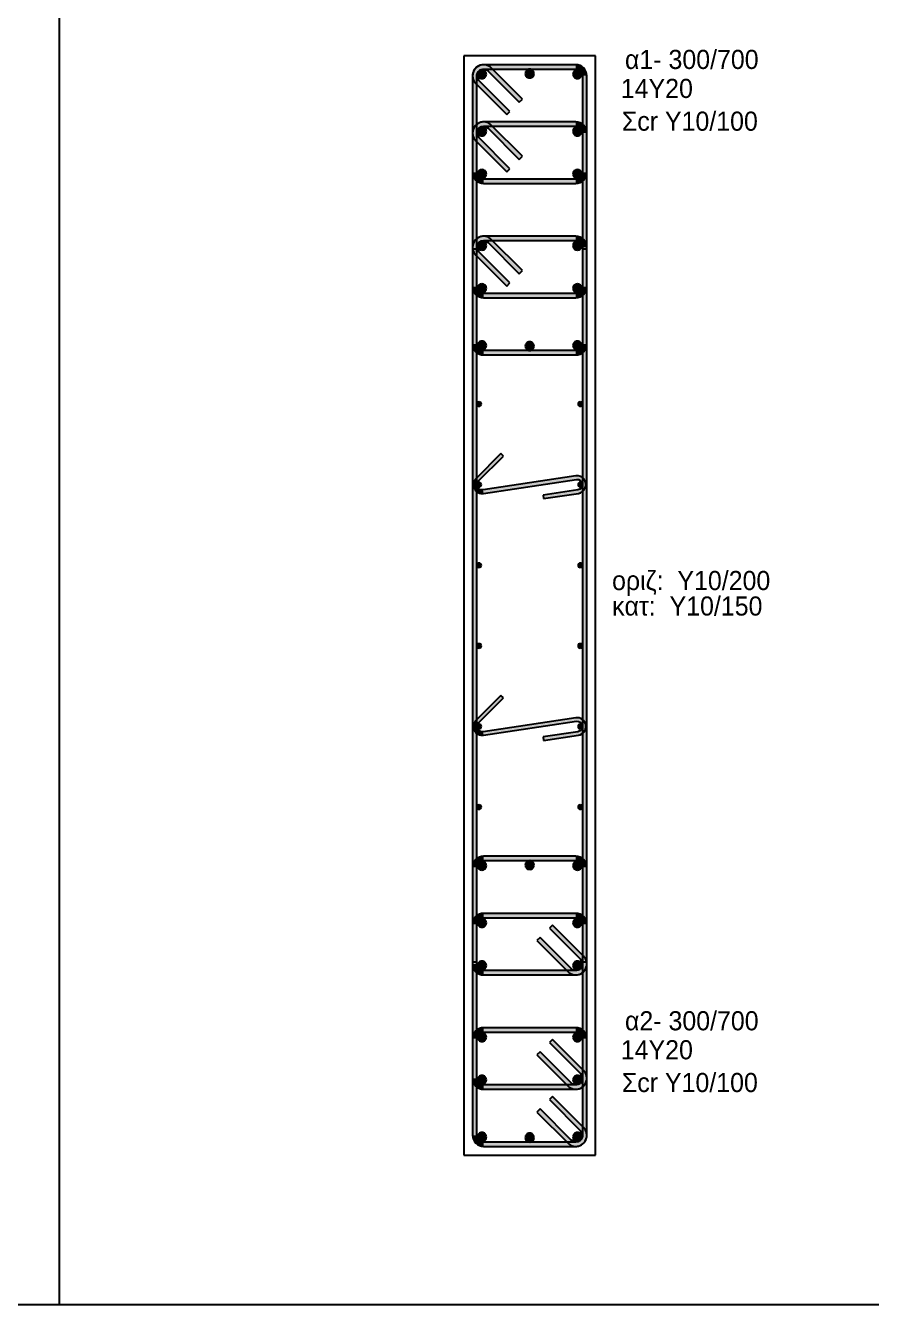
# Model space of a CAD drawing. Header units: millimetres. Extents: x -2171 to 1563, y -1758 to -1505.
# Drawn here: x -548.97 to -539.34, y -1615.62 to -1601.08 of the extents above; entities that cross this region are included whole.
import ezdxf

# ---------------------------------------------------------------- set-up
doc = ezdxf.new("R2010")
doc.units = ezdxf.units.MM
for name, color, linetype in [('Col_Det', 7, 'Continuous'), ('Col_Det_Fill', 7, 'Continuous'), ('Geo_Col_Pro_1', 7, 'Continuous')]:
    doc.layers.add(name, color=color, linetype=linetype)
doc.styles.add('S1Arl22_b_934_161', font='arial.ttf', dxfattribs={"width": 0.933629, "height": 0.002175})

msp = doc.modelspace()

# ---------------------------------------------------------------- hatches: boundary and pattern name
at = {"layer": 'Col_Det_Fill'}
for color, points in [(252, [(-543.7033, -1601.5943), (-543.6679, -1601.559, 0.6681786), (-543.8813, -1601.6474), (-543.8313, -1601.6474, -0.6681786)]), (252, [(-543.7563, -1601.5724), (-543.7563, -1601.5224, 0.6681786), (-543.8447, -1601.7357), (-543.8093, -1601.7004, -0.6681786)]), (252, [(-542.7063, -1601.5724), (-542.7063, -1601.5224), (-543.7563, -1601.5224), (-543.7563, -1601.5724)]), (252, [(-543.3497, -1601.9479), (-543.3143, -1601.9125), (-543.6679, -1601.559), (-543.7033, -1601.5943)]), (252, [(-542.6313, -1601.6474), (-542.5813, -1601.6474, 0.4142136), (-542.7063, -1601.5224), (-542.7063, -1601.5724, -0.4142136)]), (252, [(-543.8313, -1601.6474), (-543.8813, -1601.6474), (-543.8813, -1604.6974), (-543.8313, -1604.6974)]), (252, [(-543.8093, -1601.7004), (-543.8447, -1601.7357), (-543.4911, -1602.0893), (-543.4558, -1602.0539)]), (12, [(-543.774, -1601.5797, 0.4142136), (-543.824, -1601.6297, 0.4142136), (-543.774, -1601.6797, 0.4142136), (-543.724, -1601.6297, 0.4142136)]), (12, [(-543.2313, -1601.5724, 0.4142136), (-543.2813, -1601.6224, 0.4142136), (-543.2313, -1601.6724, 0.4142136), (-543.1813, -1601.6224, 0.4142136)]), (12, [(-542.6886, -1601.5797, 0.4142136), (-542.7386, -1601.6297, 0.4142136), (-542.6886, -1601.6797, 0.4142136), (-542.6386, -1601.6297, 0.4142136)]), (252, [(-542.6313, -1604.6974), (-542.5813, -1604.6974), (-542.5813, -1601.6474), (-542.6313, -1601.6474)]), (252, [(-543.7033, -1602.2443), (-543.6679, -1602.209, 0.6681786), (-543.8813, -1602.2974), (-543.8313, -1602.2974, -0.6681786)]), (252, [(-543.7563, -1602.2224), (-543.7563, -1602.1724, 0.6681786), (-543.8447, -1602.3857), (-543.8093, -1602.3504, -0.6681786)]), (252, [(-543.8313, -1602.2974), (-543.8813, -1602.2974), (-543.8813, -1602.7474), (-543.8313, -1602.7474)]), (56, [(-543.774, -1602.2297, 0.4142136), (-543.824, -1602.2797, 0.4142136), (-543.774, -1602.3297, 0.4142136), (-543.724, -1602.2797, 0.4142136)]), (252, [(-542.7063, -1602.2224), (-542.7063, -1602.1724), (-543.7563, -1602.1724), (-543.7563, -1602.2224)]), (252, [(-543.3497, -1602.5979), (-543.3143, -1602.5625), (-543.6679, -1602.209), (-543.7033, -1602.2443)]), (56, [(-542.6886, -1602.2297, 0.4142136), (-542.7386, -1602.2797, 0.4142136), (-542.6886, -1602.3297, 0.4142136), (-542.6386, -1602.2797, 0.4142136)]), (252, [(-542.6313, -1602.2974), (-542.5813, -1602.2974, 0.4142136), (-542.7063, -1602.1724), (-542.7063, -1602.2224, -0.4142136)]), (252, [(-542.6313, -1602.7474), (-542.5813, -1602.7474), (-542.5813, -1602.2974), (-542.6313, -1602.2974)]), (252, [(-543.8093, -1602.3504), (-543.8447, -1602.3857), (-543.4911, -1602.7393), (-543.4558, -1602.7039)]), (56, [(-543.774, -1602.715, 0.4142136), (-543.824, -1602.765, 0.4142136), (-543.774, -1602.815, 0.4142136), (-543.724, -1602.765, 0.4142136)]), (56, [(-542.6886, -1602.715, 0.4142136), (-542.7386, -1602.765, 0.4142136), (-542.6886, -1602.815, 0.4142136), (-542.6386, -1602.765, 0.4142136)]), (252, [(-543.8313, -1602.7474), (-543.8813, -1602.7474, 0.4142136), (-543.7563, -1602.8724), (-543.7563, -1602.8224, -0.4142136)]), (252, [(-543.7563, -1602.8224), (-543.7563, -1602.8724), (-542.7063, -1602.8724), (-542.7063, -1602.8224)]), (252, [(-542.7063, -1602.8224), (-542.7063, -1602.8724, 0.4142136), (-542.5813, -1602.7474), (-542.6313, -1602.7474, -0.4142136)]), (252, [(-543.7033, -1603.5443), (-543.6679, -1603.509, 0.6681786), (-543.8813, -1603.5974), (-543.8313, -1603.5974, -0.6681786)]), (252, [(-543.7563, -1603.5224), (-543.7563, -1603.4724, 0.6681786), (-543.8447, -1603.6857), (-543.8093, -1603.6504, -0.6681786)]), (252, [(-543.8313, -1603.5974), (-543.8813, -1603.5974), (-543.8813, -1604.0474), (-543.8313, -1604.0474)]), (56, [(-543.774, -1603.5297, 0.4142136), (-543.824, -1603.5797, 0.4142136), (-543.774, -1603.6297, 0.4142136), (-543.724, -1603.5797, 0.4142136)]), (252, [(-542.7063, -1603.5224), (-542.7063, -1603.4724), (-543.7563, -1603.4724), (-543.7563, -1603.5224)]), (252, [(-543.3497, -1603.8979), (-543.3143, -1603.8625), (-543.6679, -1603.509), (-543.7033, -1603.5443)]), (56, [(-542.6886, -1603.5297, 0.4142136), (-542.7386, -1603.5797, 0.4142136), (-542.6886, -1603.6297, 0.4142136), (-542.6386, -1603.5797, 0.4142136)]), (252, [(-542.6313, -1603.5974), (-542.5813, -1603.5974, 0.4142136), (-542.7063, -1603.4724), (-542.7063, -1603.5224, -0.4142136)]), (252, [(-542.6313, -1604.0474), (-542.5813, -1604.0474), (-542.5813, -1603.5974), (-542.6313, -1603.5974)]), (252, [(-543.8313, -1603.6209), (-543.8813, -1603.6209), (-543.8813, -1611.7238), (-543.8313, -1611.7238)]), (252, [(-543.8093, -1603.6504), (-543.8447, -1603.6857), (-543.4911, -1604.0393), (-543.4558, -1604.0039)]), (252, [(-542.6313, -1611.7238), (-542.5813, -1611.7238), (-542.5813, -1603.6209), (-542.6313, -1603.6209)]), (56, [(-543.774, -1604.015, 0.4142136), (-543.824, -1604.065, 0.4142136), (-543.774, -1604.115, 0.4142136), (-543.724, -1604.065, 0.4142136)]), (56, [(-542.6886, -1604.015, 0.4142136), (-542.7386, -1604.065, 0.4142136), (-542.6886, -1604.115, 0.4142136), (-542.6386, -1604.065, 0.4142136)]), (252, [(-543.8313, -1604.0474), (-543.8813, -1604.0474, 0.4142136), (-543.7563, -1604.1724), (-543.7563, -1604.1224, -0.4142136)]), (252, [(-543.7563, -1604.1224), (-543.7563, -1604.1724), (-542.7063, -1604.1724), (-542.7063, -1604.1224)]), (252, [(-542.7063, -1604.1224), (-542.7063, -1604.1724, 0.4142136), (-542.5813, -1604.0474), (-542.6313, -1604.0474, -0.4142136)]), (252, [(-543.8313, -1604.6974), (-543.8813, -1604.6974, 0.4142136), (-543.7563, -1604.8224), (-543.7563, -1604.7724, -0.4142136)]), (12, [(-543.774, -1604.665, 0.4142136), (-543.824, -1604.715, 0.4142136), (-543.774, -1604.765, 0.4142136), (-543.724, -1604.715, 0.4142136)]), (12, [(-543.2313, -1604.6724, 0.4142136), (-543.2813, -1604.7224, 0.4142136), (-543.2313, -1604.7724, 0.4142136), (-543.1813, -1604.7224, 0.4142136)]), (12, [(-542.6886, -1604.665, 0.4142136), (-542.7386, -1604.715, 0.4142136), (-542.6886, -1604.765, 0.4142136), (-542.6386, -1604.715, 0.4142136)]), (252, [(-542.7063, -1604.7724), (-542.7063, -1604.8224, 0.4142136), (-542.5813, -1604.6974), (-542.6313, -1604.6974, -0.4142136)]), (252, [(-543.7563, -1604.7724), (-543.7563, -1604.8224), (-542.7063, -1604.8224), (-542.7063, -1604.7724)]), (133, [(-543.8063, -1605.4061, 0.4142136), (-543.7813, -1605.3811, 0.4142136), (-543.8063, -1605.3561, 0.4142136), (-543.8313, -1605.3811, 0.4142136)]), (133, [(-542.6563, -1605.4061, 0.4142136), (-542.6313, -1605.3811, 0.4142136), (-542.6563, -1605.3561, 0.4142136), (-542.6813, -1605.3811, 0.4142136)]), (252, [(-543.842, -1606.2269), (-543.8137, -1606.2552), (-543.5309, -1605.9724), (-543.5592, -1605.9441)]), (252, [(-542.7002, -1606.2383), (-542.7061, -1606.1987), (-543.7624, -1606.357), (-543.7565, -1606.3965)]), (252, [(-542.6824, -1606.357), (-542.6765, -1606.3965, 1), (-542.7061, -1606.1987), (-542.7002, -1606.2383, -1)]), (252, [(-543.7565, -1606.3965), (-543.7624, -1606.357, -0.7233449), (-543.8137, -1606.2552), (-543.842, -1606.2269, 0.7233449)]), (133, [(-543.8063, -1606.3226, 0.4142136), (-543.7813, -1606.2976, 0.4142136), (-543.8063, -1606.2726, 0.4142136), (-543.8313, -1606.2976, 0.4142136)]), (252, [(-543.078, -1606.4162), (-543.0721, -1606.4558), (-542.6765, -1606.3965), (-542.6824, -1606.357)]), (133, [(-542.6563, -1606.3226, 0.4142136), (-542.6313, -1606.2976, 0.4142136), (-542.6563, -1606.2726, 0.4142136), (-542.6813, -1606.2976, 0.4142136)]), (133, [(-543.8063, -1607.2391, 0.4142136), (-543.7813, -1607.2141, 0.4142136), (-543.8063, -1607.1891, 0.4142136), (-543.8313, -1607.2141, 0.4142136)]), (133, [(-542.6563, -1607.2391, 0.4142136), (-542.6313, -1607.2141, 0.4142136), (-542.6563, -1607.1891, 0.4142136), (-542.6813, -1607.2141, 0.4142136)]), (133, [(-543.8063, -1608.1556, 0.4142136), (-543.7813, -1608.1306, 0.4142136), (-543.8063, -1608.1056, 0.4142136), (-543.8313, -1608.1306, 0.4142136)]), (133, [(-542.6563, -1608.1556, 0.4142136), (-542.6313, -1608.1306, 0.4142136), (-542.6563, -1608.1056, 0.4142136), (-542.6813, -1608.1306, 0.4142136)]), (252, [(-543.842, -1608.9764), (-543.8137, -1609.0047), (-543.5309, -1608.7218), (-543.5592, -1608.6935)]), (252, [(-543.7565, -1609.146), (-543.7624, -1609.1064, -0.7233449), (-543.8137, -1609.0047), (-543.842, -1608.9764, 0.7233449)]), (252, [(-542.7002, -1608.9877), (-542.7061, -1608.9482), (-543.7624, -1609.1064), (-543.7565, -1609.146)]), (252, [(-542.6824, -1609.1064), (-542.6765, -1609.146, 1), (-542.7061, -1608.9482), (-542.7002, -1608.9877, -1)]), (133, [(-543.8063, -1609.0721, 0.4142136), (-543.7813, -1609.0471, 0.4142136), (-543.8063, -1609.0221, 0.4142136), (-543.8313, -1609.0471, 0.4142136)]), (252, [(-543.078, -1609.1657), (-543.0721, -1609.2052), (-542.6765, -1609.146), (-542.6824, -1609.1064)]), (133, [(-542.6563, -1609.0721, 0.4142136), (-542.6313, -1609.0471, 0.4142136), (-542.6563, -1609.0221, 0.4142136), (-542.6813, -1609.0471, 0.4142136)]), (133, [(-543.8063, -1609.9886, 0.4142136), (-543.7813, -1609.9636, 0.4142136), (-543.8063, -1609.9386, 0.4142136), (-543.8313, -1609.9636, 0.4142136)]), (133, [(-542.6563, -1609.9886, 0.4142136), (-542.6313, -1609.9636, 0.4142136), (-542.6563, -1609.9386, 0.4142136), (-542.6813, -1609.9636, 0.4142136)]), (252, [(-543.7563, -1610.5724), (-543.7563, -1610.5224, 0.4142136), (-543.8813, -1610.6474), (-543.8313, -1610.6474, -0.4142136)]), (12, [(-543.774, -1610.6797, 0.4142136), (-543.724, -1610.6297, 0.4142136), (-543.774, -1610.5797, 0.4142136), (-543.824, -1610.6297, 0.4142136)]), (252, [(-542.7063, -1610.5724), (-542.7063, -1610.5224), (-543.7563, -1610.5224), (-543.7563, -1610.5724)]), (12, [(-543.2313, -1610.6724, 0.4142136), (-543.1813, -1610.6224, 0.4142136), (-543.2313, -1610.5724, 0.4142136), (-543.2813, -1610.6224, 0.4142136)]), (12, [(-542.6886, -1610.6797, 0.4142136), (-542.6386, -1610.6297, 0.4142136), (-542.6886, -1610.5797, 0.4142136), (-542.7386, -1610.6297, 0.4142136)]), (252, [(-542.6313, -1610.6474), (-542.5813, -1610.6474, 0.4142136), (-542.7063, -1610.5224), (-542.7063, -1610.5724, -0.4142136)]), (252, [(-543.8313, -1610.6474), (-543.8813, -1610.6474), (-543.8813, -1613.6974), (-543.8313, -1613.6974)]), (252, [(-542.6313, -1613.6974), (-542.5813, -1613.6974), (-542.5813, -1610.6474), (-542.6313, -1610.6474)]), (252, [(-543.7563, -1611.2224), (-543.7563, -1611.1724, 0.4142136), (-543.8813, -1611.2974), (-543.8313, -1611.2974, -0.4142136)]), (252, [(-543.8313, -1611.2974), (-543.8813, -1611.2974), (-543.8813, -1611.7474), (-543.8313, -1611.7474)]), (56, [(-543.774, -1611.3297, 0.4142136), (-543.724, -1611.2797, 0.4142136), (-543.774, -1611.2297, 0.4142136), (-543.824, -1611.2797, 0.4142136)]), (252, [(-542.7063, -1611.2224), (-542.7063, -1611.1724), (-543.7563, -1611.1724), (-543.7563, -1611.2224)]), (252, [(-542.6533, -1611.6943), (-542.6179, -1611.659), (-542.9714, -1611.3054), (-543.0068, -1611.3408)]), (56, [(-542.6886, -1611.3297, 0.4142136), (-542.6386, -1611.2797, 0.4142136), (-542.6886, -1611.2297, 0.4142136), (-542.7386, -1611.2797, 0.4142136)]), (252, [(-542.6313, -1611.2974), (-542.5813, -1611.2974, 0.4142136), (-542.7063, -1611.1724), (-542.7063, -1611.2224, -0.4142136)]), (252, [(-542.6313, -1611.7474), (-542.5813, -1611.7474), (-542.5813, -1611.2974), (-542.6313, -1611.2974)]), (252, [(-543.1129, -1611.4468), (-543.1482, -1611.4822), (-542.7947, -1611.8357), (-542.7593, -1611.8004)]), (252, [(-543.8313, -1611.7474), (-543.8813, -1611.7474, 0.4142136), (-543.7563, -1611.8724), (-543.7563, -1611.8224, -0.4142136)]), (56, [(-543.774, -1611.815, 0.4142136), (-543.724, -1611.765, 0.4142136), (-543.774, -1611.715, 0.4142136), (-543.824, -1611.765, 0.4142136)]), (252, [(-542.7593, -1611.8004), (-542.7947, -1611.8357, 0.6681786), (-542.5813, -1611.7474), (-542.6313, -1611.7474, -0.6681786)]), (56, [(-542.6886, -1611.815, 0.4142136), (-542.6386, -1611.765, 0.4142136), (-542.6886, -1611.715, 0.4142136), (-542.7386, -1611.765, 0.4142136)]), (252, [(-542.7063, -1611.8224), (-542.7063, -1611.8724, 0.6681786), (-542.6179, -1611.659), (-542.6533, -1611.6943, -0.6681786)]), (252, [(-543.7563, -1611.8224), (-543.7563, -1611.8724), (-542.7063, -1611.8724), (-542.7063, -1611.8224)]), (252, [(-543.7563, -1612.5224), (-543.7563, -1612.4724, 0.4142136), (-543.8813, -1612.5974), (-543.8313, -1612.5974, -0.4142136)]), (252, [(-542.7063, -1612.5224), (-542.7063, -1612.4724), (-543.7563, -1612.4724), (-543.7563, -1612.5224)]), (252, [(-542.6313, -1612.5974), (-542.5813, -1612.5974, 0.4142136), (-542.7063, -1612.4724), (-542.7063, -1612.5224, -0.4142136)]), (252, [(-543.8313, -1612.5974), (-543.8813, -1612.5974), (-543.8813, -1613.0474), (-543.8313, -1613.0474)]), (56, [(-543.774, -1612.6297, 0.4142136), (-543.724, -1612.5797, 0.4142136), (-543.774, -1612.5297, 0.4142136), (-543.824, -1612.5797, 0.4142136)]), (252, [(-542.6533, -1612.9943), (-542.6179, -1612.959), (-542.9714, -1612.6054), (-543.0068, -1612.6408)]), (56, [(-542.6886, -1612.6297, 0.4142136), (-542.6386, -1612.5797, 0.4142136), (-542.6886, -1612.5297, 0.4142136), (-542.7386, -1612.5797, 0.4142136)]), (252, [(-542.6313, -1613.0474), (-542.5813, -1613.0474), (-542.5813, -1612.5974), (-542.6313, -1612.5974)]), (252, [(-543.1129, -1612.7468), (-543.1482, -1612.7822), (-542.7947, -1613.1357), (-542.7593, -1613.1004)]), (252, [(-543.8313, -1613.0474), (-543.8813, -1613.0474, 0.4142136), (-543.7563, -1613.1724), (-543.7563, -1613.1224, -0.4142136)]), (56, [(-543.774, -1613.115, 0.4142136), (-543.724, -1613.065, 0.4142136), (-543.774, -1613.015, 0.4142136), (-543.824, -1613.065, 0.4142136)]), (252, [(-542.7593, -1613.1004), (-542.7947, -1613.1357, 0.6681786), (-542.5813, -1613.0474), (-542.6313, -1613.0474, -0.6681786)]), (56, [(-542.6886, -1613.115, 0.4142136), (-542.6386, -1613.065, 0.4142136), (-542.6886, -1613.015, 0.4142136), (-542.7386, -1613.065, 0.4142136)]), (252, [(-542.7063, -1613.1224), (-542.7063, -1613.1724, 0.6681786), (-542.6179, -1612.959), (-542.6533, -1612.9943, -0.6681786)]), (252, [(-543.7563, -1613.1224), (-543.7563, -1613.1724), (-542.7063, -1613.1724), (-542.7063, -1613.1224)]), (252, [(-542.6533, -1613.6443), (-542.6179, -1613.609), (-542.9714, -1613.2554), (-543.0068, -1613.2908)]), (252, [(-543.1129, -1613.3968), (-543.1482, -1613.4322), (-542.7947, -1613.7857), (-542.7593, -1613.7504)]), (252, [(-542.7063, -1613.7724), (-542.7063, -1613.8224, 0.6681786), (-542.6179, -1613.609), (-542.6533, -1613.6443, -0.6681786)]), (252, [(-543.8313, -1613.6974), (-543.8813, -1613.6974, 0.4142136), (-543.7563, -1613.8224), (-543.7563, -1613.7724, -0.4142136)]), (12, [(-543.774, -1613.765, 0.4142136), (-543.724, -1613.715, 0.4142136), (-543.774, -1613.665, 0.4142136), (-543.824, -1613.715, 0.4142136)]), (252, [(-543.7563, -1613.7724), (-543.7563, -1613.8224), (-542.7063, -1613.8224), (-542.7063, -1613.7724)]), (12, [(-543.2313, -1613.7724, 0.4142136), (-543.1813, -1613.7224, 0.4142136), (-543.2313, -1613.6724, 0.4142136), (-543.2813, -1613.7224, 0.4142136)]), (252, [(-542.7593, -1613.7504), (-542.7947, -1613.7857, 0.6681786), (-542.5813, -1613.6974), (-542.6313, -1613.6974, -0.6681786)]), (12, [(-542.6886, -1613.765, 0.4142136), (-542.6386, -1613.715, 0.4142136), (-542.6886, -1613.665, 0.4142136), (-542.7386, -1613.715, 0.4142136)])]:
    msp.add_hatch(color=color, dxfattribs=at).paths.add_polyline_path(points)

# ---------------------------------------------------------------- linework, layer by layer
at = {"layer": 'Col_Det', "color": 7}
for points in [[(-542.4813, -1601.4224), (-543.9813, -1601.4224)], [(-543.9813, -1601.4224), (-543.9813, -1613.9224)], [(-542.4813, -1613.9224), (-542.4813, -1601.4224)], [(-542.7063, -1601.5224), (-543.7563, -1601.5224)], [(-543.3143, -1601.9125), (-543.6679, -1601.559)], [(-543.8813, -1601.6474), (-543.8813, -1604.6974)], [(-543.8313, -1604.6974), (-543.8313, -1601.6474)], [(-543.4558, -1602.0539), (-543.8093, -1601.7004)], [(-543.7563, -1601.5724), (-542.7063, -1601.5724)], [(-543.7033, -1601.5943), (-543.3497, -1601.9479)], [(-542.6313, -1601.6474), (-542.6313, -1604.6974)], [(-542.5813, -1604.6974), (-542.5813, -1601.6474)], [(-543.8447, -1601.7357), (-543.4911, -1602.0893)], [(-543.3497, -1601.9479), (-543.3143, -1601.9125)], [(-543.4911, -1602.0893), (-543.4558, -1602.0539)], [(-543.8813, -1602.2974), (-543.8813, -1602.7474)], [(-543.8313, -1602.7474), (-543.8313, -1602.2974)], [(-542.7063, -1602.1724), (-543.7563, -1602.1724)], [(-543.7563, -1602.2224), (-542.7063, -1602.2224)], [(-543.7033, -1602.2443), (-543.3497, -1602.5979)], [(-543.3143, -1602.5625), (-543.6679, -1602.209)], [(-542.6313, -1602.2974), (-542.6313, -1602.7474)], [(-542.5813, -1602.7474), (-542.5813, -1602.2974)], [(-543.8447, -1602.3857), (-543.4911, -1602.7393)], [(-543.4558, -1602.7039), (-543.8093, -1602.3504)], [(-543.3497, -1602.5979), (-543.3143, -1602.5625)], [(-543.4911, -1602.7393), (-543.4558, -1602.7039)], [(-542.7063, -1602.8224), (-543.7563, -1602.8224)], [(-543.7563, -1602.8724), (-542.7063, -1602.8724)], [(-543.8813, -1603.5974), (-543.8813, -1604.0474)], [(-543.8313, -1604.0474), (-543.8313, -1603.5974)], [(-542.7063, -1603.4724), (-543.7563, -1603.4724)], [(-543.7563, -1603.5224), (-542.7063, -1603.5224)], [(-543.7033, -1603.5443), (-543.3497, -1603.8979)], [(-543.3143, -1603.8625), (-543.6679, -1603.509)], [(-542.6313, -1603.5974), (-542.6313, -1604.0474)], [(-542.5813, -1604.0474), (-542.5813, -1603.5974)], [(-543.8313, -1603.6209), (-543.8813, -1603.6209)], [(-543.8813, -1603.6209), (-543.8813, -1611.7238)], [(-543.8447, -1603.6857), (-543.4911, -1604.0393)], [(-543.8313, -1611.7238), (-543.8313, -1603.6209)], [(-543.4558, -1604.0039), (-543.8093, -1603.6504)], [(-542.5813, -1603.6209), (-542.6313, -1603.6209)], [(-542.6313, -1603.6209), (-542.6313, -1611.7238)], [(-542.5813, -1611.7238), (-542.5813, -1603.6209)], [(-543.3497, -1603.8979), (-543.3143, -1603.8625)], [(-543.4911, -1604.0393), (-543.4558, -1604.0039)], [(-542.7063, -1604.1224), (-543.7563, -1604.1224)], [(-543.7563, -1604.1724), (-542.7063, -1604.1724)], [(-542.7063, -1604.7724), (-543.7563, -1604.7724)], [(-543.7563, -1604.8224), (-542.7063, -1604.8224)], [(-543.5592, -1605.9441), (-543.842, -1606.2269)], [(-543.8137, -1606.2552), (-543.5309, -1605.9724)], [(-543.5309, -1605.9724), (-543.5592, -1605.9441)], [(-542.7061, -1606.1987), (-543.7624, -1606.357)], [(-543.7565, -1606.3965), (-542.7002, -1606.2383)], [(-542.6824, -1606.357), (-543.078, -1606.4162)], [(-543.078, -1606.4162), (-543.0721, -1606.4558)], [(-543.0721, -1606.4558), (-542.6765, -1606.3965)], [(-543.5592, -1608.6935), (-543.842, -1608.9764)], [(-543.5309, -1608.7218), (-543.5592, -1608.6935)], [(-543.8137, -1609.0047), (-543.5309, -1608.7218)], [(-542.7061, -1608.9482), (-543.7624, -1609.1064)], [(-543.7565, -1609.146), (-542.7002, -1608.9877)], [(-542.6824, -1609.1064), (-543.078, -1609.1657)], [(-543.078, -1609.1657), (-543.0721, -1609.2052)], [(-543.0721, -1609.2052), (-542.6765, -1609.146)], [(-542.7063, -1610.5224), (-543.7563, -1610.5224)], [(-543.7563, -1610.5724), (-542.7063, -1610.5724)], [(-543.8813, -1610.6474), (-543.8813, -1613.6974)], [(-543.8313, -1613.6974), (-543.8313, -1610.6474)], [(-542.6313, -1610.6474), (-542.6313, -1613.6974)], [(-542.5813, -1613.6974), (-542.5813, -1610.6474)], [(-543.8813, -1611.2974), (-543.8813, -1611.7474)], [(-543.8313, -1611.7474), (-543.8313, -1611.2974)], [(-542.7063, -1611.1724), (-543.7563, -1611.1724)], [(-543.7563, -1611.2224), (-542.7063, -1611.2224)], [(-542.9714, -1611.3054), (-543.0068, -1611.3408)], [(-542.6179, -1611.659), (-542.9714, -1611.3054)], [(-542.6313, -1611.2974), (-542.6313, -1611.7474)], [(-542.5813, -1611.7474), (-542.5813, -1611.2974)], [(-543.1129, -1611.4468), (-543.1482, -1611.4822)], [(-542.7593, -1611.8004), (-543.1129, -1611.4468)], [(-543.0068, -1611.3408), (-542.6533, -1611.6943)], [(-543.1482, -1611.4822), (-542.7947, -1611.8357)], [(-543.8813, -1611.7238), (-543.8313, -1611.7238)], [(-542.6313, -1611.7238), (-542.5813, -1611.7238)], [(-542.7063, -1611.8224), (-543.7563, -1611.8224)], [(-543.7563, -1611.8724), (-542.7063, -1611.8724)], [(-542.7063, -1612.4724), (-543.7563, -1612.4724)], [(-543.8813, -1612.5974), (-543.8813, -1613.0474)], [(-543.8313, -1613.0474), (-543.8313, -1612.5974)], [(-543.7563, -1612.5224), (-542.7063, -1612.5224)], [(-542.9714, -1612.6054), (-543.0068, -1612.6408)], [(-542.6179, -1612.959), (-542.9714, -1612.6054)], [(-542.6313, -1612.5974), (-542.6313, -1613.0474)], [(-542.5813, -1613.0474), (-542.5813, -1612.5974)], [(-543.1129, -1612.7468), (-543.1482, -1612.7822)], [(-542.7593, -1613.1004), (-543.1129, -1612.7468)], [(-543.0068, -1612.6408), (-542.6533, -1612.9943)], [(-543.1482, -1612.7822), (-542.7947, -1613.1357)], [(-542.7063, -1613.1224), (-543.7563, -1613.1224)], [(-543.7563, -1613.1724), (-542.7063, -1613.1724)], [(-542.9714, -1613.2554), (-543.0068, -1613.2908)], [(-543.0068, -1613.2908), (-542.6533, -1613.6443)], [(-542.6179, -1613.609), (-542.9714, -1613.2554)], [(-543.1129, -1613.3968), (-543.1482, -1613.4322)], [(-543.1482, -1613.4322), (-542.7947, -1613.7857)], [(-542.7593, -1613.7504), (-543.1129, -1613.3968)], [(-542.7063, -1613.7724), (-543.7563, -1613.7724)], [(-543.9813, -1613.9224), (-542.4813, -1613.9224)], [(-543.7563, -1613.8224), (-542.7063, -1613.8224)]]:
    msp.add_lwpolyline(points, dxfattribs=at)
for points in [[(-543.6679, -1601.559, 0.6681786), (-543.8813, -1601.6474)], [(-543.7563, -1601.5224, 0.6681786), (-543.8447, -1601.7357)], [(-542.5813, -1601.6474, 0.4142136), (-542.7063, -1601.5224)], [(-543.8313, -1601.6474, -0.6681786), (-543.7033, -1601.5943, -0.6681786)], [(-543.8093, -1601.7004, -0.6681786), (-543.7563, -1601.5724, -0.6681786)], [(-543.774, -1601.5797, 0.4142136), (-543.824, -1601.6297, 0.4142136)], [(-543.824, -1601.6297, 0.4142136), (-543.774, -1601.6797, 0.4142136)], [(-543.724, -1601.6297, 0.4142136), (-543.774, -1601.5797, 0.4142136)], [(-543.774, -1601.6797, 0.4142136), (-543.724, -1601.6297, 0.4142136)], [(-543.2313, -1601.5724, 0.4142136), (-543.2813, -1601.6224, 0.4142136)], [(-543.2813, -1601.6224, 0.4142136), (-543.2313, -1601.6724, 0.4142136)], [(-543.1813, -1601.6224, 0.4142136), (-543.2313, -1601.5724, 0.4142136)], [(-543.2313, -1601.6724, 0.4142136), (-543.1813, -1601.6224, 0.4142136)], [(-542.6886, -1601.5797, 0.4142136), (-542.7386, -1601.6297, 0.4142136)], [(-542.7386, -1601.6297, 0.4142136), (-542.6886, -1601.6797, 0.4142136)], [(-542.7063, -1601.5724, -0.4142136), (-542.6313, -1601.6474, -0.4142136)], [(-542.6386, -1601.6297, 0.4142136), (-542.6886, -1601.5797, 0.4142136)], [(-542.6886, -1601.6797, 0.4142136), (-542.6386, -1601.6297, 0.4142136)], [(-543.6679, -1602.209, 0.6681786), (-543.8813, -1602.2974)], [(-543.7563, -1602.1724, 0.6681786), (-543.8447, -1602.3857)], [(-543.8313, -1602.2974, -0.6681786), (-543.7033, -1602.2443, -0.6681786)], [(-543.8093, -1602.3504, -0.6681786), (-543.7563, -1602.2224, -0.6681786)], [(-543.774, -1602.2297, 0.4142136), (-543.824, -1602.2797, 0.4142136)], [(-543.824, -1602.2797, 0.4142136), (-543.774, -1602.3297, 0.4142136)], [(-543.724, -1602.2797, 0.4142136), (-543.774, -1602.2297, 0.4142136)], [(-543.774, -1602.3297, 0.4142136), (-543.724, -1602.2797, 0.4142136)], [(-542.6886, -1602.2297, 0.4142136), (-542.7386, -1602.2797, 0.4142136)], [(-542.7386, -1602.2797, 0.4142136), (-542.6886, -1602.3297, 0.4142136)], [(-542.5813, -1602.2974, 0.4142136), (-542.7063, -1602.1724)], [(-542.7063, -1602.2224, -0.4142136), (-542.6313, -1602.2974, -0.4142136)], [(-542.6386, -1602.2797, 0.4142136), (-542.6886, -1602.2297, 0.4142136)], [(-542.6886, -1602.3297, 0.4142136), (-542.6386, -1602.2797, 0.4142136)], [(-543.774, -1602.715, 0.4142136), (-543.824, -1602.765, 0.4142136)], [(-543.724, -1602.765, 0.4142136), (-543.774, -1602.715, 0.4142136)], [(-542.6886, -1602.715, 0.4142136), (-542.7386, -1602.765, 0.4142136)], [(-542.6386, -1602.765, 0.4142136), (-542.6886, -1602.715, 0.4142136)], [(-543.8813, -1602.7474, 0.4142136), (-543.7563, -1602.8724)], [(-543.7563, -1602.8224, -0.4142136), (-543.8313, -1602.7474, -0.4142136)], [(-543.824, -1602.765, 0.4142136), (-543.774, -1602.815, 0.4142136)], [(-543.774, -1602.815, 0.4142136), (-543.724, -1602.765, 0.4142136)], [(-542.7386, -1602.765, 0.4142136), (-542.6886, -1602.815, 0.4142136)], [(-542.7063, -1602.8724, 0.4142136), (-542.5813, -1602.7474)], [(-542.6313, -1602.7474, -0.4142136), (-542.7063, -1602.8224, -0.4142136)], [(-542.6886, -1602.815, 0.4142136), (-542.6386, -1602.765, 0.4142136)], [(-543.6679, -1603.509, 0.6681786), (-543.8813, -1603.5974)], [(-543.7563, -1603.4724, 0.6681786), (-543.8447, -1603.6857)], [(-543.8313, -1603.5974, -0.6681786), (-543.7033, -1603.5443, -0.6681786)], [(-543.8093, -1603.6504, -0.6681786), (-543.7563, -1603.5224, -0.6681786)], [(-543.774, -1603.5297, 0.4142136), (-543.824, -1603.5797, 0.4142136)], [(-543.824, -1603.5797, 0.4142136), (-543.774, -1603.6297, 0.4142136)], [(-543.724, -1603.5797, 0.4142136), (-543.774, -1603.5297, 0.4142136)], [(-543.774, -1603.6297, 0.4142136), (-543.724, -1603.5797, 0.4142136)], [(-542.6886, -1603.5297, 0.4142136), (-542.7386, -1603.5797, 0.4142136)], [(-542.7386, -1603.5797, 0.4142136), (-542.6886, -1603.6297, 0.4142136)], [(-542.5813, -1603.5974, 0.4142136), (-542.7063, -1603.4724)], [(-542.7063, -1603.5224, -0.4142136), (-542.6313, -1603.5974, -0.4142136)], [(-542.6386, -1603.5797, 0.4142136), (-542.6886, -1603.5297, 0.4142136)], [(-542.6886, -1603.6297, 0.4142136), (-542.6386, -1603.5797, 0.4142136)], [(-543.774, -1604.015, 0.4142136), (-543.824, -1604.065, 0.4142136)], [(-543.724, -1604.065, 0.4142136), (-543.774, -1604.015, 0.4142136)], [(-542.6886, -1604.015, 0.4142136), (-542.7386, -1604.065, 0.4142136)], [(-542.6386, -1604.065, 0.4142136), (-542.6886, -1604.015, 0.4142136)], [(-543.8813, -1604.0474, 0.4142136), (-543.7563, -1604.1724)], [(-543.7563, -1604.1224, -0.4142136), (-543.8313, -1604.0474, -0.4142136)], [(-543.824, -1604.065, 0.4142136), (-543.774, -1604.115, 0.4142136)], [(-543.774, -1604.115, 0.4142136), (-543.724, -1604.065, 0.4142136)], [(-542.7386, -1604.065, 0.4142136), (-542.6886, -1604.115, 0.4142136)], [(-542.7063, -1604.1724, 0.4142136), (-542.5813, -1604.0474)], [(-542.6313, -1604.0474, -0.4142136), (-542.7063, -1604.1224, -0.4142136)], [(-542.6886, -1604.115, 0.4142136), (-542.6386, -1604.065, 0.4142136)], [(-543.8813, -1604.6974, 0.4142136), (-543.7563, -1604.8224)], [(-543.7563, -1604.7724, -0.4142136), (-543.8313, -1604.6974, -0.4142136)], [(-543.774, -1604.665, 0.4142136), (-543.824, -1604.715, 0.4142136)], [(-543.824, -1604.715, 0.4142136), (-543.774, -1604.765, 0.4142136)], [(-543.724, -1604.715, 0.4142136), (-543.774, -1604.665, 0.4142136)], [(-543.774, -1604.765, 0.4142136), (-543.724, -1604.715, 0.4142136)], [(-543.2313, -1604.6724, 0.4142136), (-543.2813, -1604.7224, 0.4142136)], [(-543.2813, -1604.7224, 0.4142136), (-543.2313, -1604.7724, 0.4142136)], [(-543.1813, -1604.7224, 0.4142136), (-543.2313, -1604.6724, 0.4142136)], [(-543.2313, -1604.7724, 0.4142136), (-543.1813, -1604.7224, 0.4142136)], [(-542.6886, -1604.665, 0.4142136), (-542.7386, -1604.715, 0.4142136)], [(-542.7386, -1604.715, 0.4142136), (-542.6886, -1604.765, 0.4142136)], [(-542.7063, -1604.8224, 0.4142136), (-542.5813, -1604.6974)], [(-542.6313, -1604.6974, -0.4142136), (-542.7063, -1604.7724, -0.4142136)], [(-542.6386, -1604.715, 0.4142136), (-542.6886, -1604.665, 0.4142136)], [(-542.6886, -1604.765, 0.4142136), (-542.6386, -1604.715, 0.4142136)], [(-543.8063, -1605.3561, 0.4142136), (-543.8313, -1605.3811, 0.4142136)], [(-543.8313, -1605.3811, 0.4142136), (-543.8063, -1605.4061, 0.4142136)], [(-543.7813, -1605.3811, 0.4142136), (-543.8063, -1605.3561, 0.4142136)], [(-543.8063, -1605.4061, 0.4142136), (-543.7813, -1605.3811, 0.4142136)], [(-542.6563, -1605.3561, 0.4142136), (-542.6813, -1605.3811, 0.4142136)], [(-542.6813, -1605.3811, 0.4142136), (-542.6563, -1605.4061, 0.4142136)], [(-542.6313, -1605.3811, 0.4142136), (-542.6563, -1605.3561, 0.4142136)], [(-542.6563, -1605.4061, 0.4142136), (-542.6313, -1605.3811, 0.4142136)], [(-542.6765, -1606.3965, 1), (-542.7061, -1606.1987)], [(-543.842, -1606.2269, 0.7233449), (-543.7565, -1606.3965, 0.7233449)], [(-543.7624, -1606.357, -0.7233449), (-543.8137, -1606.2552)], [(-543.8063, -1606.2726, 0.4142136), (-543.8313, -1606.2976, 0.4142136)], [(-543.8313, -1606.2976, 0.4142136), (-543.8063, -1606.3226, 0.4142136)], [(-543.7813, -1606.2976, 0.4142136), (-543.8063, -1606.2726, 0.4142136)], [(-543.8063, -1606.3226, 0.4142136), (-543.7813, -1606.2976, 0.4142136)], [(-542.7002, -1606.2383, -1), (-542.6824, -1606.357, -1)], [(-542.6563, -1606.2726, 0.4142136), (-542.6813, -1606.2976, 0.4142136)], [(-542.6813, -1606.2976, 0.4142136), (-542.6563, -1606.3226, 0.4142136)], [(-542.6313, -1606.2976, 0.4142136), (-542.6563, -1606.2726, 0.4142136)], [(-542.6563, -1606.3226, 0.4142136), (-542.6313, -1606.2976, 0.4142136)], [(-543.8063, -1607.1891, 0.4142136), (-543.8313, -1607.2141, 0.4142136)], [(-543.8313, -1607.2141, 0.4142136), (-543.8063, -1607.2391, 0.4142136)], [(-543.7813, -1607.2141, 0.4142136), (-543.8063, -1607.1891, 0.4142136)], [(-543.8063, -1607.2391, 0.4142136), (-543.7813, -1607.2141, 0.4142136)], [(-542.6563, -1607.1891, 0.4142136), (-542.6813, -1607.2141, 0.4142136)], [(-542.6813, -1607.2141, 0.4142136), (-542.6563, -1607.2391, 0.4142136)], [(-542.6313, -1607.2141, 0.4142136), (-542.6563, -1607.1891, 0.4142136)], [(-542.6563, -1607.2391, 0.4142136), (-542.6313, -1607.2141, 0.4142136)], [(-543.8063, -1608.1056, 0.4142136), (-543.8313, -1608.1306, 0.4142136)], [(-543.7813, -1608.1306, 0.4142136), (-543.8063, -1608.1056, 0.4142136)], [(-542.6563, -1608.1056, 0.4142136), (-542.6813, -1608.1306, 0.4142136)], [(-542.6313, -1608.1306, 0.4142136), (-542.6563, -1608.1056, 0.4142136)], [(-543.8313, -1608.1306, 0.4142136), (-543.8063, -1608.1556, 0.4142136)], [(-543.8063, -1608.1556, 0.4142136), (-543.7813, -1608.1306, 0.4142136)], [(-542.6813, -1608.1306, 0.4142136), (-542.6563, -1608.1556, 0.4142136)], [(-542.6563, -1608.1556, 0.4142136), (-542.6313, -1608.1306, 0.4142136)], [(-543.842, -1608.9764, 0.7233449), (-543.7565, -1609.146, 0.7233449)], [(-542.6765, -1609.146, 1), (-542.7061, -1608.9482)], [(-542.7002, -1608.9877, -1), (-542.6824, -1609.1064, -1)], [(-543.7624, -1609.1064, -0.7233449), (-543.8137, -1609.0047)], [(-543.8063, -1609.0221, 0.4142136), (-543.8313, -1609.0471, 0.4142136)], [(-543.8313, -1609.0471, 0.4142136), (-543.8063, -1609.0721, 0.4142136)], [(-543.7813, -1609.0471, 0.4142136), (-543.8063, -1609.0221, 0.4142136)], [(-543.8063, -1609.0721, 0.4142136), (-543.7813, -1609.0471, 0.4142136)], [(-542.6563, -1609.0221, 0.4142136), (-542.6813, -1609.0471, 0.4142136)], [(-542.6813, -1609.0471, 0.4142136), (-542.6563, -1609.0721, 0.4142136)], [(-542.6313, -1609.0471, 0.4142136), (-542.6563, -1609.0221, 0.4142136)], [(-542.6563, -1609.0721, 0.4142136), (-542.6313, -1609.0471, 0.4142136)], [(-543.8063, -1609.9386, 0.4142136), (-543.8313, -1609.9636, 0.4142136)], [(-543.8313, -1609.9636, 0.4142136), (-543.8063, -1609.9886, 0.4142136)], [(-543.7813, -1609.9636, 0.4142136), (-543.8063, -1609.9386, 0.4142136)], [(-543.8063, -1609.9886, 0.4142136), (-543.7813, -1609.9636, 0.4142136)], [(-542.6563, -1609.9386, 0.4142136), (-542.6813, -1609.9636, 0.4142136)], [(-542.6813, -1609.9636, 0.4142136), (-542.6563, -1609.9886, 0.4142136)], [(-542.6313, -1609.9636, 0.4142136), (-542.6563, -1609.9386, 0.4142136)], [(-542.6563, -1609.9886, 0.4142136), (-542.6313, -1609.9636, 0.4142136)], [(-543.7563, -1610.5224, 0.4142136), (-543.8813, -1610.6474)], [(-543.8313, -1610.6474, -0.4142136), (-543.7563, -1610.5724, -0.4142136)], [(-543.774, -1610.5797, 0.4142136), (-543.824, -1610.6297, 0.4142136)], [(-543.724, -1610.6297, 0.4142136), (-543.774, -1610.5797, 0.4142136)], [(-543.2313, -1610.5724, 0.4142136), (-543.2813, -1610.6224, 0.4142136)], [(-543.1813, -1610.6224, 0.4142136), (-543.2313, -1610.5724, 0.4142136)], [(-542.6886, -1610.5797, 0.4142136), (-542.7386, -1610.6297, 0.4142136)], [(-542.5813, -1610.6474, 0.4142136), (-542.7063, -1610.5224)], [(-542.7063, -1610.5724, -0.4142136), (-542.6313, -1610.6474, -0.4142136)], [(-542.6386, -1610.6297, 0.4142136), (-542.6886, -1610.5797, 0.4142136)], [(-543.824, -1610.6297, 0.4142136), (-543.774, -1610.6797, 0.4142136)], [(-543.774, -1610.6797, 0.4142136), (-543.724, -1610.6297, 0.4142136)], [(-543.2813, -1610.6224, 0.4142136), (-543.2313, -1610.6724, 0.4142136)], [(-543.2313, -1610.6724, 0.4142136), (-543.1813, -1610.6224, 0.4142136)], [(-542.7386, -1610.6297, 0.4142136), (-542.6886, -1610.6797, 0.4142136)], [(-542.6886, -1610.6797, 0.4142136), (-542.6386, -1610.6297, 0.4142136)], [(-543.7563, -1611.1724, 0.4142136), (-543.8813, -1611.2974)], [(-543.8313, -1611.2974, -0.4142136), (-543.7563, -1611.2224, -0.4142136)], [(-543.774, -1611.2297, 0.4142136), (-543.824, -1611.2797, 0.4142136)], [(-543.824, -1611.2797, 0.4142136), (-543.774, -1611.3297, 0.4142136)], [(-543.724, -1611.2797, 0.4142136), (-543.774, -1611.2297, 0.4142136)], [(-543.774, -1611.3297, 0.4142136), (-543.724, -1611.2797, 0.4142136)], [(-542.6886, -1611.2297, 0.4142136), (-542.7386, -1611.2797, 0.4142136)], [(-542.7386, -1611.2797, 0.4142136), (-542.6886, -1611.3297, 0.4142136)], [(-542.5813, -1611.2974, 0.4142136), (-542.7063, -1611.1724)], [(-542.7063, -1611.2224, -0.4142136), (-542.6313, -1611.2974, -0.4142136)], [(-542.6386, -1611.2797, 0.4142136), (-542.6886, -1611.2297, 0.4142136)], [(-542.6886, -1611.3297, 0.4142136), (-542.6386, -1611.2797, 0.4142136)], [(-543.8813, -1611.7474, 0.4142136), (-543.7563, -1611.8724)], [(-543.7563, -1611.8224, -0.4142136), (-543.8313, -1611.7474, -0.4142136)], [(-543.774, -1611.715, 0.4142136), (-543.824, -1611.765, 0.4142136)], [(-543.724, -1611.765, 0.4142136), (-543.774, -1611.715, 0.4142136)], [(-542.7947, -1611.8357, 0.6681786), (-542.5813, -1611.7474)], [(-542.6313, -1611.7474, -0.6681786), (-542.7593, -1611.8004, -0.6681786)], [(-542.6886, -1611.715, 0.4142136), (-542.7386, -1611.765, 0.4142136)], [(-542.7063, -1611.8724, 0.6681786), (-542.6179, -1611.659)], [(-542.6533, -1611.6943, -0.6681786), (-542.7063, -1611.8224, -0.6681786)], [(-542.6386, -1611.765, 0.4142136), (-542.6886, -1611.715, 0.4142136)], [(-543.824, -1611.765, 0.4142136), (-543.774, -1611.815, 0.4142136)], [(-543.774, -1611.815, 0.4142136), (-543.724, -1611.765, 0.4142136)], [(-542.7386, -1611.765, 0.4142136), (-542.6886, -1611.815, 0.4142136)], [(-542.6886, -1611.815, 0.4142136), (-542.6386, -1611.765, 0.4142136)], [(-543.7563, -1612.4724, 0.4142136), (-543.8813, -1612.5974)], [(-542.5813, -1612.5974, 0.4142136), (-542.7063, -1612.4724)], [(-543.8313, -1612.5974, -0.4142136), (-543.7563, -1612.5224, -0.4142136)], [(-543.774, -1612.5297, 0.4142136), (-543.824, -1612.5797, 0.4142136)], [(-543.824, -1612.5797, 0.4142136), (-543.774, -1612.6297, 0.4142136)], [(-543.724, -1612.5797, 0.4142136), (-543.774, -1612.5297, 0.4142136)], [(-543.774, -1612.6297, 0.4142136), (-543.724, -1612.5797, 0.4142136)], [(-542.6886, -1612.5297, 0.4142136), (-542.7386, -1612.5797, 0.4142136)], [(-542.7386, -1612.5797, 0.4142136), (-542.6886, -1612.6297, 0.4142136)], [(-542.7063, -1612.5224, -0.4142136), (-542.6313, -1612.5974, -0.4142136)], [(-542.6386, -1612.5797, 0.4142136), (-542.6886, -1612.5297, 0.4142136)], [(-542.6886, -1612.6297, 0.4142136), (-542.6386, -1612.5797, 0.4142136)], [(-543.8813, -1613.0474, 0.4142136), (-543.7563, -1613.1724)], [(-543.7563, -1613.1224, -0.4142136), (-543.8313, -1613.0474, -0.4142136)], [(-543.774, -1613.015, 0.4142136), (-543.824, -1613.065, 0.4142136)], [(-543.724, -1613.065, 0.4142136), (-543.774, -1613.015, 0.4142136)], [(-542.7947, -1613.1357, 0.6681786), (-542.5813, -1613.0474)], [(-542.6313, -1613.0474, -0.6681786), (-542.7593, -1613.1004, -0.6681786)], [(-542.6886, -1613.015, 0.4142136), (-542.7386, -1613.065, 0.4142136)], [(-542.7063, -1613.1724, 0.6681786), (-542.6179, -1612.959)], [(-542.6533, -1612.9943, -0.6681786), (-542.7063, -1613.1224, -0.6681786)], [(-542.6386, -1613.065, 0.4142136), (-542.6886, -1613.015, 0.4142136)], [(-543.824, -1613.065, 0.4142136), (-543.774, -1613.115, 0.4142136)], [(-543.774, -1613.115, 0.4142136), (-543.724, -1613.065, 0.4142136)], [(-542.7386, -1613.065, 0.4142136), (-542.6886, -1613.115, 0.4142136)], [(-542.6886, -1613.115, 0.4142136), (-542.6386, -1613.065, 0.4142136)], [(-542.7063, -1613.8224, 0.6681786), (-542.6179, -1613.609)], [(-543.8813, -1613.6974, 0.4142136), (-543.7563, -1613.8224)], [(-543.7563, -1613.7724, -0.4142136), (-543.8313, -1613.6974, -0.4142136)], [(-543.774, -1613.665, 0.4142136), (-543.824, -1613.715, 0.4142136)], [(-543.824, -1613.715, 0.4142136), (-543.774, -1613.765, 0.4142136)], [(-543.724, -1613.715, 0.4142136), (-543.774, -1613.665, 0.4142136)], [(-543.774, -1613.765, 0.4142136), (-543.724, -1613.715, 0.4142136)], [(-543.2313, -1613.6724, 0.4142136), (-543.2813, -1613.7224, 0.4142136)], [(-543.2813, -1613.7224, 0.4142136), (-543.2313, -1613.7724, 0.4142136)], [(-543.1813, -1613.7224, 0.4142136), (-543.2313, -1613.6724, 0.4142136)], [(-543.2313, -1613.7724, 0.4142136), (-543.1813, -1613.7224, 0.4142136)], [(-542.7947, -1613.7857, 0.6681786), (-542.5813, -1613.6974)], [(-542.6313, -1613.6974, -0.6681786), (-542.7593, -1613.7504, -0.6681786)], [(-542.6886, -1613.665, 0.4142136), (-542.7386, -1613.715, 0.4142136)], [(-542.7386, -1613.715, 0.4142136), (-542.6886, -1613.765, 0.4142136)], [(-542.6533, -1613.6443, -0.6681786), (-542.7063, -1613.7724, -0.6681786)], [(-542.6386, -1613.715, 0.4142136), (-542.6886, -1613.665, 0.4142136)], [(-542.6886, -1613.765, 0.4142136), (-542.6386, -1613.715, 0.4142136)]]:
    msp.add_lwpolyline(points, format="xyb", dxfattribs=at)
at = {"layer": 'Geo_Col_Pro_1', "color": 4, "linetype": 'Continuous', "ltscale": 0.5}
for p, q in [((-548.5841, -1590.2497), (-548.5841, -1615.6192)), ((-558.3393, -1615.6192), (-536.7363, -1615.6192))]:
    msp.add_line(p, q, dxfattribs=at)

# ---------------------------------------------------------------- texts
at = {"layer": 'Col_Det', "color": 7, "style": 'S1Arl22_b_934_161', "width": 0.933629}
for s, p in [(' α1- 300/700', (-542.2254, -1601.5704)), ('14Y20', (-542.194, -1601.9)), ('Σcr Y10/100', (-542.1821, -1602.2725)), ('οριζ:  Y10/200', (-542.2936, -1607.4959)), ('κατ:  Y10/150', (-542.2936, -1607.7859)), (' α2- 300/700', (-542.2254, -1612.5024)), ('14Y20', (-542.194, -1612.832)), ('Σcr Y10/100', (-542.1821, -1613.2045))]:
    msp.add_text(s, height=0.2175, dxfattribs=at).set_placement(p)

doc.saveas('drawing.dxf')
